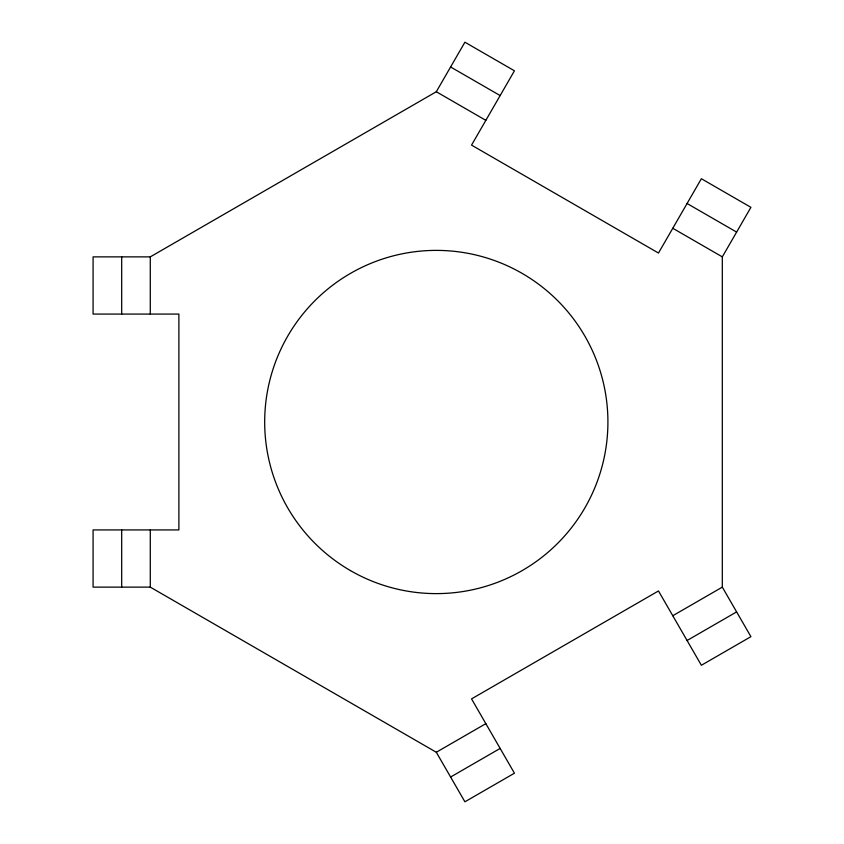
<?xml version="1.0" encoding="UTF-8"?>
<svg xmlns="http://www.w3.org/2000/svg" width="844" height="844" viewBox="0 0 844 844"><rect width="100%" height="100%" fill="white"/><g stroke="black" fill="none" stroke-linecap="round" stroke-linejoin="round"><path stroke-width="1.27" d="M436.306 91.743L464.907 42.2L514.439 70.801L471.543 145.115L658.478 253.042L701.375 178.728L750.917 207.329L722.316 256.871L722.316 587.129L750.917 636.671L701.375 665.272L658.478 590.958L471.543 698.885L514.439 773.199L464.907 801.8L436.306 752.257L150.285 587.129L93.083 587.129L93.083 529.927L178.886 529.927L178.886 314.073L93.083 314.073L93.083 256.871L150.285 256.871L436.306 91.743L485.838 120.344M436.306 752.257L485.838 723.656M672.774 615.73L722.316 587.129M450.601 777.029L500.144 748.428M687.079 640.501L736.612 611.9M450.601 66.971L500.144 95.572M687.079 203.499L736.612 232.1M672.774 228.27L722.316 256.871M150.285 256.871L150.285 314.073M150.285 529.927L150.285 587.129M121.684 256.871L121.684 314.073M121.684 529.927L121.684 587.129M350.492 570.618A171.606 171.606 0 0 0 607.912 422A171.606 171.606 0 0 0 350.492 273.382A171.606 171.606 0 0 0 350.492 570.618"/></g></svg>
